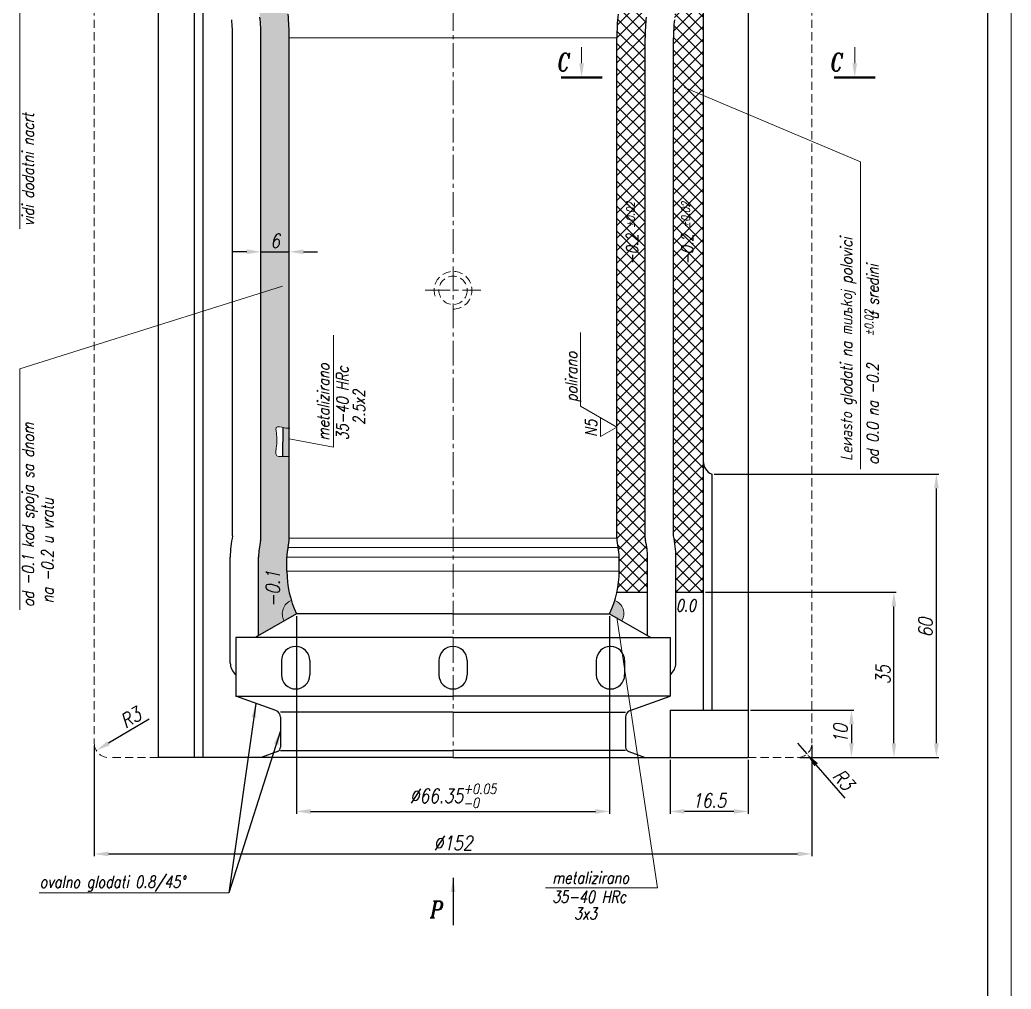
# Model space of a CAD drawing. Extents: x -235 to 974, y -300 to 522.
# Drawn here: x 221.5 to 431.5, y -23.3 to 182.1 of the extents above; entities that cross this region are included whole.
import ezdxf

# ---------------------------------------------------------------- set-up
doc = ezdxf.new("R2010")
doc.units = 0
doc.header["$LTSCALE"] = 7
doc.header["$MEASUREMENT"] = 0
doc.linetypes.add('CENTER2', pattern=[1.125, 0.75, -0.125, 0.125, -0.125])
doc.linetypes.add('HIDDEN', pattern=[0.375, 0.25, -0.125])
doc.layers.get('0').update_dxf_attribs({"linetype": 'CONTINUOUS', "lineweight": 15})
for name, color, linetype, lineweight in [('1', 1, 'CENTER2', 15), ('2', 2, 'HIDDEN', 15), ('3', 3, 'CONTINUOUS', 30), ('4', 5, 'CONTINUOUS', 50), ('8', 251, 'CONTINUOUS', 15)]:
    doc.layers.add(name, color=color, linetype=linetype, lineweight=lineweight)
doc.styles.add('ITALICT', font='ITALICT.shx', dxfattribs={"width": 0.8, "height": 3})
doc.dimstyles.get("Standard").update_dxf_attribs({"dimtxt": 3, "dimasz": 3, "dimexe": 0.5, "dimexo": 0.5, "dimgap": 0.8, "dimtad": 1, "dimdsep": 46, "dimtxsty": 'ITALICT', "dimcen": 0.09, "dimazin": 2, "dimtfac": 1, "dimtmove": 0, "dimatfit": 3, "dimfxl": 1, "dimtolj": 1, "dimtzin": 0, "dimarcsym": 0})
pattern_1 = [(45, (0, 0), (-1.325825214724776, 1.325825214724777), []), (135, (0, 0), (-1.325825214724777, -1.325825214724776), [])]

# ---------------------------------------------------------------- blocks, each defined once
blk = doc.blocks.new('*D29')
at = {"color": 0, "lineweight": -2, "transparency": 16777216}
for p, q in [((280.081075935411, 55.7682538731645), (280.081075935411, 13.87807783473869)), ((346.4310759354109, 55.76825387316448), (346.4310759354109, 13.87807783473868)), ((283.081075935411, 14.37807783473869), (343.4310759354109, 14.37807783473869))]:
    blk.add_line(p, q, dxfattribs=at)
at = {"color": 0, "transparency": 16777216}
for points in [[(283.081075935411, 14.87807783473869), (283.081075935411, 13.87807783473869), (280.081075935411, 14.37807783473869)], [(343.4310759354109, 14.87807783473869), (343.4310759354109, 13.87807783473869), (346.4310759354109, 14.37807783473869)]]:
    blk.add_solid(points, dxfattribs=at)
at = {"color": 0, "transparency": 16777216, "insert": (313.256075935411, 17.66307783473869), "char_height": 3, "attachment_point": 5, "style": 'ITALICT'}
blk.add_mtext('\\A1;%%c66.35{}{\\H0.71x;\\C3;\\S+0.05^ -0;}', dxfattribs=at)
blk = doc.blocks.new('*D39')
at = {"color": 0, "lineweight": -2, "transparency": 16777216}
for p, q in [((368.5759210578985, 85.81825387316448), (416.1579726060617, 85.81825387316447)), ((415.6579726060617, 28.81825387316445), (415.6579726060617, 82.81825387316448)), ((386.7560759354112, 25.81825387316446), (416.1579726060617, 25.81825387316445))]:
    blk.add_line(p, q, dxfattribs=at)
at = {"color": 0, "transparency": 16777216}
for points in [[(415.1579726060617, 82.81825387316448), (416.1579726060617, 82.81825387316447), (415.6579726060617, 85.81825387316448)], [(415.1579726060617, 28.81825387316445), (416.1579726060617, 28.81825387316445), (415.6579726060617, 25.81825387316445)]]:
    blk.add_solid(points, dxfattribs=at)
at = {"color": 0, "transparency": 16777216, "insert": (413.3579726060617, 53.31825387316454), "char_height": 3, "attachment_point": 5, "rotation": 90, "style": 'ITALICT'}
blk.add_mtext('\\A1;60', dxfattribs=at)
blk = doc.blocks.new('*D52')
at = {"color": 0, "lineweight": -2, "transparency": 16777216}
for p, q in [((237.2560759354109, 28.31825387316443), (237.2560759354109, 4.878077834738686)), ((389.2560759354111, 28.31825387316452), (389.2560759354111, 4.878077834738686)), ((240.2560759354109, 5.378077834738686), (386.2560759354111, 5.378077834738686))]:
    blk.add_line(p, q, dxfattribs=at)
at = {"color": 0, "transparency": 16777216}
for points in [[(240.2560759354109, 5.878077834738686), (240.2560759354109, 4.878077834738686), (237.2560759354109, 5.378077834738686)], [(386.2560759354111, 5.878077834738686), (386.2560759354111, 4.878077834738686), (389.2560759354111, 5.378077834738686)]]:
    blk.add_solid(points, dxfattribs=at)
at = {"color": 0, "transparency": 16777216, "insert": (313.256075935411, 7.678077834738687), "char_height": 3, "attachment_point": 5, "style": 'ITALICT'}
blk.add_mtext('\\A1;%%c152', dxfattribs=at)
blk = doc.blocks.new('*D61')
at = {"color": 0, "lineweight": -2, "transparency": 16777216}
blk.add_line((248.8635718050158, 33.90854019661738), (240.2560759354108, 28.81825387316435), dxfattribs=at)
at = {"color": 0, "transparency": 16777216}
blk.add_solid([(240.0015616192381, 29.24862866664459), (240.5105902515834, 28.3878790796841), (237.6738271745293, 27.29116797612843)], dxfattribs=at)
at = {"color": 0, "transparency": 16777216, "insert": (244.938407272348, 34.25937262312155), "char_height": 3, "attachment_point": 5, "rotation": 30.599149069153476, "style": 'ITALICT'}
blk.add_mtext('\\A1;R3', dxfattribs=at)
blk = doc.blocks.new('*D80')
at = {"color": 0, "lineweight": -2, "transparency": 16777216}
for p, q in [((366.7560684379133, 60.81825387316453), (407.1579726060617, 60.81825387316452)), ((406.6579726060617, 28.81825387316446), (406.6579726060617, 57.81825387316452)), ((386.7560759354109, 25.81825387316446), (407.1579726060617, 25.81825387316446))]:
    blk.add_line(p, q, dxfattribs=at)
at = {"color": 0, "transparency": 16777216}
for points in [[(406.1579726060617, 57.81825387316452), (407.1579726060617, 57.81825387316452), (406.6579726060617, 60.81825387316452)], [(406.1579726060617, 28.81825387316446), (407.1579726060617, 28.81825387316446), (406.6579726060617, 25.81825387316446)]]:
    blk.add_solid(points, dxfattribs=at)
at = {"color": 0, "transparency": 16777216, "insert": (404.3579726060617, 43.31825387316454), "char_height": 3, "attachment_point": 5, "rotation": 90, "style": 'ITALICT'}
blk.add_mtext('\\A1;35', dxfattribs=at)
blk = doc.blocks.new('*D81')
at = {"color": 0, "lineweight": -2, "transparency": 16777216}
for p, q in [((386.256075935411, 28.81825387316454), (388.2171546225114, 26.54797407036469)), ((396.322946529193, 17.16415088545892), (390.1782333096118, 24.2776942675649))]:
    blk.add_line(p, q, dxfattribs=at)
at = {"color": 0, "transparency": 16777216}
blk.add_solid([(390.5566132767451, 24.60454071541497), (389.7998533424785, 23.95084781971485), (388.2171546225114, 26.54797407036469)], dxfattribs=at)
at = {"color": 0, "transparency": 16777216, "insert": (395.9716771117658, 21.08927633522237), "char_height": 3, "attachment_point": 5, "rotation": 310.8206125373212, "style": 'ITALICT'}
blk.add_mtext('\\A1;R3', dxfattribs=at)
blk = doc.blocks.new('*D82')
at = {"color": 0, "lineweight": -2, "transparency": 16777216}
for p, q in [((359.2560759354108, 25.31825387316443), (359.2560759354108, 13.87807783473866)), ((375.7560759354112, 25.31825387316446), (375.7560759354112, 13.87807783473866)), ((372.7560759354112, 14.37807783473866), (362.2560759354108, 14.37807783473866))]:
    blk.add_line(p, q, dxfattribs=at)
at = {"color": 0, "transparency": 16777216}
for points in [[(362.2560759354108, 14.87807783473866), (362.2560759354108, 13.87807783473866), (359.2560759354108, 14.37807783473866)], [(372.7560759354112, 14.87807783473866), (372.7560759354112, 13.87807783473866), (375.7560759354112, 14.37807783473866)]]:
    blk.add_solid(points, dxfattribs=at)
at = {"color": 0, "transparency": 16777216, "insert": (367.506075935411, 16.67807783473866), "char_height": 3, "attachment_point": 5, "style": 'ITALICT'}
blk.add_mtext('\\A1;16.5', dxfattribs=at)
blk = doc.blocks.new('*D83')
at = {"color": 0, "lineweight": -2, "transparency": 16777216}
for p, q in [((376.2560759354112, 35.81825387316447), (398.1579726060617, 35.81825387316447)), ((397.6579726060617, 32.81825387316447), (397.6579726060617, 28.81825387316446)), ((386.7560759354112, 25.81825387316446), (398.1579726060617, 25.81825387316446))]:
    blk.add_line(p, q, dxfattribs=at)
at = {"color": 0, "transparency": 16777216}
for points in [[(397.1579726060617, 32.81825387316447), (398.1579726060617, 32.81825387316447), (397.6579726060617, 35.81825387316447)], [(397.1579726060617, 28.81825387316446), (398.1579726060617, 28.81825387316446), (397.6579726060617, 25.81825387316446)]]:
    blk.add_solid(points, dxfattribs=at)
at = {"color": 0, "transparency": 16777216, "insert": (395.3579726060617, 30.81825387316453), "char_height": 3, "attachment_point": 5, "rotation": 90, "style": 'ITALICT'}
blk.add_mtext('\\A1;10', dxfattribs=at)
blk = doc.blocks.new('*D94')
at = {"color": 0, "lineweight": -2, "transparency": 16777216}
for p, q in [((269.5560759354109, 132.9368335787342), (266.5560759354109, 132.9368335787342)), ((272.5560759354109, 113.0481769530186), (272.5560759354109, 133.4368335787342)), ((272.5560759354109, 132.9368335787342), (278.5560759354109, 132.9368335787342)), ((278.5560759354109, 112.8130376901061), (278.5560759354109, 133.4368335787342)), ((281.5560759354109, 132.9368335787342), (284.5560759354109, 132.9368335787342))]:
    blk.add_line(p, q, dxfattribs=at)
at = {"color": 0, "transparency": 16777216}
for points in [[(269.5560759354109, 133.4368335787342), (269.5560759354109, 132.4368335787342), (272.5560759354109, 132.9368335787342)], [(281.5560759354109, 133.4368335787342), (281.5560759354109, 132.4368335787342), (278.5560759354109, 132.9368335787342)]]:
    blk.add_solid(points, dxfattribs=at)
at = {"color": 0, "transparency": 16777216, "insert": (275.5560759354109, 135.2368335787342), "char_height": 3, "attachment_point": 5, "style": 'ITALICT'}
blk.add_mtext('\\A1;6', dxfattribs=at)

msp = doc.modelspace()

# ---------------------------------------------------------------- hatches: boundary and pattern name
h = msp.add_hatch(color=256)
h.dxf.hatch_style = 1
edge = h.paths.add_edge_path()
edge.add_spline(control_points=[(278.6628389982718, 95.5997171922774), (278.3293416580149, 95.55700953662654), (277.8542890991489, 95.55590851137673), (277.2980389153139, 95.6823490782446), (277.1635663711107, 95.71455700923586)], knot_values=[11.11899205011394, 11.11899205011394, 11.11899205011394, 11.11899205011394, 12.1294905432301, 12.45186169343231, 12.45186169343231, 12.45186169343231, 12.45186169343231], degree=3, periodic=0)
edge.add_line((277.1635663711107, 95.71455700923588), (277.122866298131, 89.5665202708576))
edge.add_spline(control_points=[(277.122866298131, 89.56652027085761), (277.3954447686905, 89.58316406112658), (277.9414631076769, 89.62157218100266), (278.4083544492579, 89.53571816609495), (278.6223067412055, 89.47703024630565)], knot_values=[0.9961703928006589, 0.9961703928006589, 0.9961703928006589, 0.9961703928006589, 1.709672783853138, 2.37323578365356, 2.37323578365356, 2.37323578365356, 2.37323578365356], degree=3, periodic=0)
edge.add_line((278.6223067412055, 89.47703024630565), (278.6628389982718, 95.59971719227738))
h = msp.add_hatch(color=256)
h.dxf.hatch_style = 1
h.paths.add_polyline_path([(278.992924266738, 59.06395162971191, 0.4595937068379748), (277.4830002410361, 54.76825297773205), (280.081075935411, 56.26825387316449, -0.03573862877764245)])
h.paths.add_polyline_path([(347.5192276040839, 59.06395162971205, -0.03573862877764411), (346.4310759354109, 56.2682538731645), (349.0291516297859, 54.76825297773206, 0.4595937068379918)])
at = {"layer": '8'}
h = msp.add_hatch(dxfattribs=at)
h.set_pattern_fill('DOTS', color=256, scale=15)
h.set_pattern_definition([(0, (0, 0), (0.46875, 0.9375), [0, -0.9375])])
edge = h.paths.add_edge_path()
edge.add_arc((228.4310759354109, 178.2682538731646), 50.12500000000009, 359.9999999999996, 365.724810452223)
edge.add_arc((328.1810759354108, 188.268253873164), 50.12499999999985, 179.9999999999999, 185.7248104522233, ccw=False)
edge.add_line((278.056075935411, 188.2682538731641), (278.0560759354109, 193.2682538731642))
edge.add_arc((305.0560759354109, 193.2682538731645), 26.99999999999999, 152.9183612080647, 180.0000000000007, ccw=False)
edge.add_line((281.0163898358257, 205.56026315698), (273.6830069193427, 203.50204791609))
edge.add_arc((305.0560759354109, 193.2682538731646), 33, 161.933840688837, 180)
edge.add_line((272.0560759354109, 193.2682538731645), (272.056075935411, 188.2682538731642))
edge.add_arc((328.1810759354108, 188.2682538731641), 56.12499999999977, 179.9999999999999, 185.7248104522232)
edge.add_arc((228.4310759354111, 178.2682538731648), 44.12499999999986, -1.1368683772161603e-13, 5.724810452223096, ccw=False)
edge.add_line((272.5560759354109, 178.2682538731647), (272.5560759354109, 72.26825387316454))
edge.add_arc((270.4310759354109, 72.26825387316444), 2.125000000000021, -14.250032697801316, 2.6716406864579767e-12, ccw=False)
edge.add_arc((286.1810759354109, 68.26825387316445), 14.12500000000003, 165.7499673021961, 180)
edge.add_line((272.0560759354109, 68.26825387316444), (272.0560759354109, 51.63501427513906))
edge.add_line((272.0560759354109, 51.63501427513906), (277.4830002410361, 54.76825297773206))
edge.add_arc((280.081075935411, 56.26825387316453), 2.999999999999997, 111.2671640522205, 210.0000197471137, ccw=False)
edge.add_arc((299.0685759354101, 65.26825387316447), 21.01249999999912, 180, 197.1735611207986, ccw=False)
edge.add_line((278.0560759354109, 65.26825387316447), (278.0560759354109, 68.26825387316457))
edge.add_arc((286.1810759354109, 68.26825387316445), 8.12499999999998, 165.7499673021961, 179.9999999999992, ccw=False)
edge.add_arc((270.4310759354109, 72.26825387316444), 8.124999999999979, 345.7499673021968, 360.0000000000001)
edge.add_line((278.5560759354109, 72.26825387316445), (278.5560759354109, 89.49454014643698))
edge.add_spline(control_points=[(278.556075935411, 89.49454014643696), (278.3619811379663, 89.54390599227702), (277.9144600257984, 89.6196727253768), (277.3954447686904, 89.58316406112658), (277.122866298131, 89.5665202708576)], knot_values=[1.064272518399992, 1.064272518399992, 1.064272518399992, 1.064272518399992, 1.65973339260108, 2.37323578365356, 2.37323578365356, 2.37323578365356, 2.37323578365356], degree=3, periodic=0)
edge.add_spline(control_points=[(277.122866298131, 89.5665202708576), (276.62212311393, 89.53594461857163), (275.4078007574795, 89.48489585582922), (276.0809123079926, 92.47528056018366), (275.8916871901636, 93.97771431656251), (275.6332791213345, 96.13203678223823), (276.5579373644987, 95.85961306783022), (277.1635663711107, 95.71455700923586)], knot_values=[2.37323578365356, 2.37323578365356, 2.37323578365356, 2.37323578365356, 3.683982954908346, 5.789738561323501, 8.897583544937163, 9.667117092186864, 11.11899205011394, 11.11899205011394, 11.11899205011394, 11.11899205011394], degree=3, periodic=0)
edge.add_spline(control_points=[(277.1635663711107, 95.71455700923586), (277.2980389153139, 95.6823490782446), (277.8096750106557, 95.5660496867027), (278.2526160719677, 95.5576533774748), (278.5560759354109, 95.58760591977315)], knot_values=[11.11899205011394, 11.11899205011394, 11.11899205011394, 11.11899205011394, 11.44136320031615, 12.34495878185577, 12.34495878185577, 12.34495878185577, 12.34495878185577], degree=3, periodic=0)
edge.add_line((278.5560759354109, 95.58760591977317), (278.5560759354109, 178.2682538731642))
h.paths.add_polyline_path([(296.2560760043713, 229.2682529608855, -0.0470548292995615), (296.4585859261689, 240.158972781558), (300.0000286788364, 271.4682538731645), (290.6033028270531, 271.4682538731644, -0.4476012092492283), (293.5842936896001, 268.1310692391561), (290.4966042010749, 240.8333420495743, 0.04705482929956066), (290.2731449770223, 228.8159960405566, -0.2144977486971316), (288.3197173723802, 223.4167407134158), (281.3589711354475, 216.2344730678763, 0.1140969080074179), (273.6830069193427, 203.50204791609), (281.0163898358257, 205.56026315698, -0.07440503149467609), (285.6675356445317, 212.0587968506559), (292.6282818814645, 219.2410644961955, 0.2144977486971316)])
h.paths.add_polyline_path([(277.3373905114356, 57.1101865400215), (277.3373905114356, 66.49590082573579), (272.8373905114356, 66.49590082573579), (272.8373905114356, 57.1101865400215)], flags=25)
h.paths.add_polyline_path([(297.9797214906927, 259.8291689326168), (299.0182698933283, 269.5021477528251), (294.5439845359632, 269.9825335778327), (293.5054361333277, 260.3095547576244)], flags=24)
h = msp.add_hatch(dxfattribs=at)
h.set_pattern_fill('ANSI37', color=256, scale=15)
h.set_pattern_definition(pattern_1)
h.paths.add_polyline_path([(353.956075935411, 178.2682538731643, -0.02498439450078621), (354.1761507483786, 182.669750132516, 0.02498439450078603), (354.456075935411, 188.2682538731644), (354.456075935411, 193.2682538731641, 0.1948451773404219), (345.1531807353746, 216.2344730678762), (338.1924344984417, 223.4167407134159, -0.2144977486971302), (336.2390068937997, 228.8159960405567, 0.04705482929956077), (336.015547669747, 240.8333420495743), (334.4732810325914, 254.4682538731645), (328.4350203233249, 254.4682538731644), (330.0535659446531, 240.158972781558, -0.04705482929956149), (330.2560758664508, 229.2682529608855, 0.2144977486971312), (333.8838699893575, 219.2410644961956), (340.8446162262903, 212.0587968506559, -0.1948451773404178), (348.456075935411, 193.2682538731645), (348.456075935411, 188.2682538731641, -0.0249843945007847), (348.206075935411, 183.2682538731643, 0.024984394500785), (347.956075935411, 178.2682538731644), (347.956075935411, 72.26825387316444, 0.06225774829854788), (348.206075935411, 70.2682538731645, -0.06225774829854836), (348.456075935411, 68.26825387316455), (348.456075935411, 65.26825387316448, -0.0533993158336598), (347.9794629688459, 60.81825387316443), (354.456075935411, 60.81825387316453), (354.456075935411, 68.26825387316445, 0.06225774829855084), (354.0214605507957, 71.7451769500876, -0.06225774829855046), (353.956075935411, 72.26825387316453)])
h.paths.add_polyline_path([(353.071660231932, 129.7418834012841), (353.071660231932, 137.8490262584269), (349.321660231932, 137.8490262584269), (349.321660231932, 129.7418834012841)], flags=24)
h.paths.add_polyline_path([(352.1672719896522, 138.0666338260103), (352.1672719896522, 145.408300492677), (349.5422719896522, 145.408300492677), (349.5422719896522, 138.0666338260103)], flags=24)
h = msp.add_hatch(dxfattribs=at)
h.set_pattern_fill('ANSI37', color=256, scale=15)
h.set_pattern_definition(pattern_1)
h.paths.add_polyline_path([(366.2560684379132, 254.4682538731645), (340.5115417418579, 254.4682538731645), (341.977529394841, 241.507711317591, -0.04705482929956157), (342.2219379211487, 228.3637391202277, 0.2144977486971311), (342.5009990075261, 227.5924169306362), (349.4617452444588, 220.4101492850966, -0.194845177340419), (360.456075935411, 193.2682538731645), (360.456075935411, 188.2682538731644, -0.02498439450078535), (360.1462255613462, 182.0712463918678, 0.02498439450078438), (359.956075935411, 178.2682538731647), (359.956075935411, 72.72639249819636, -0.05590197239967636), (360.456075935411, 68.26825387316461), (360.456075935411, 60.81825387316454), (366.2560684379133, 60.81825387316454)])
h.paths.add_polyline_path([(363.8606606623715, 138.0666338260103), (363.8606606623715, 145.408300492677), (361.2356606623715, 145.408300492677), (361.2356606623715, 138.0666338260103)], flags=24)
h.paths.add_polyline_path([(364.7650489046512, 129.7418834012841), (364.7650489046512, 137.8490262584269), (361.0150489046512, 137.8490262584269), (361.0150489046512, 129.7418834012841)], flags=24)

# ---------------------------------------------------------------- linework, layer by layer
for p, q in [((431.4996989140276, 506.4649973084856), (431.4996989140282, -94.1370504057216)), ((221.4719020061132, 137.8112967201243), (221.4719020061132, 188.8482799211611)), ((340.4873238175284, 172.8700897778702), (340.4873238175284, 176.2934473049336)), ((398.3517551775782, 172.8700897778702), (398.3517551775782, 176.2934473049336)), ((399.5865739902641, 151.964472942173), (362.3224203092649, 167.7149842902718)), ((399.586573990264, 86.89257347530815), (399.5865739902641, 151.964472942173)), ((221.4719020061132, 108.1341148931433), (277.1506238468068, 125.6856988274619)), ((340.2343842483195, 100.241449242677), (340.2343842483195, 115.8185149202284)), ((287.9280434989054, 91.5713781723191), (287.9280434989054, 115.2921389661108)), ((221.4719020061132, 57.09713169210653), (221.4719020061132, 108.1341148931433)), ((340.2343842483195, 100.241449242677), (347.956075935411, 95.7833284685353)), ((344.4858803834506, 93.77981013247035), (344.4858803834506, 97.78684680460034)), ((347.956075935411, 95.7833284685353), (344.4858803834506, 93.77981013247035)), ((287.9280434989054, 91.5713781723191), (278.5560759354109, 93.34163824988237)), ((356.5617677970658, -1.790261884685464), (347.9322602246321, 55.45927910270321)), ((332.8410070032741, -1.790261884685464), (356.5617677970658, -1.790261884685464)), ((225.5418589049847, -2.8816673747035), (265.7408838640822, -2.8816673747035))]:
    msp.add_line(p, q)
for centre, start, end in [((280.081075935411, 56.2682538731645), 111.2671640522193, 210.0000197471119), ((346.4310759354109, 56.2682538731645), 329.9999802528866, 68.73283594778069)]:
    msp.add_arc(centre, 3, start, end)
msp.add_open_spline([(278.6223067412055, 89.47703024630565), (278.4083544492579, 89.53571816609495), (277.4970568294233, 89.70329154446111), (275.3341893072153, 89.15786751295255), (276.0809123079926, 92.47528056018366), (275.8916871901636, 93.97771431656251), (275.6176477938802, 96.26235361040696), (277.3368214552766, 95.55470918104743), (278.3293416580149, 95.55700953662654), (278.6628389982718, 95.5997171922774)], degree=3, knots=[0.996170392800659, 0.996170392800659, 0.996170392800659, 0.996170392800659, 1.65973339260108, 3.683982954908346, 5.789738561323501, 8.897583544937163, 9.667117092186864, 11.44136320031615, 12.45186169343231, 12.45186169343231, 12.45186169343231, 12.45186169343231])
for points in [[(340.9873238175284, 172.8700897778702), (339.9873238175284, 172.8700897778702), (340.4873238175284, 169.8700897778701)], [(398.8517551775782, 172.8700897778702), (397.8517551775782, 172.8700897778702), (398.3517551775782, 169.8700897778701)]]:
    msp.add_solid(points)
at = {"layer": '1'}
for p, q in [((313.256075935411, 279.4682538731645), (313.256075935411, 25.81825387316434)), ((307.3808792233829, 124.7682538731645), (319.1478916117905, 124.7682538731644))]:
    msp.add_line(p, q, dxfattribs=at)
at = {"layer": '2'}
for p, q in [((237.2560759354112, 184.7182538731645), (237.2560759354109, 28.81825387316447)), ((389.2560759354107, 184.7182538731645), (389.2560759354112, 28.81825387316447)), ((250.7560759354109, 25.81825387316446), (240.2560759354109, 25.81825387316446)), ((375.7560759354109, 25.81825387316446), (386.2560759354112, 25.81825387316446))]:
    msp.add_line(p, q, dxfattribs=at)
msp.add_circle((313.2560759354109, 124.7682538731644), 3, dxfattribs=at)
for centre, radius, start, end in [((313.2560759354109, 124.7682538731644), 4, 270, 206.7051402965727), ((240.2560759354109, 28.81825387316446), 3, 180, 270), ((386.2560759354112, 28.81825387316446), 3, 270, 0)]:
    msp.add_arc(centre, radius, start, end, dxfattribs=at)
at = {"layer": '3'}
for p, q in [((426.4996989140276, 501.4649973084855), (426.4996989140282, -89.1370504057216)), ((250.7560759354109, 279.4682538731645), (250.756075935411, 25.81825387316446)), ((258.4362312757232, 279.4682538731645), (258.4362312757232, 25.81825387316445)), ((260.2560836188025, 279.4682538731645), (260.2560836188026, 25.81825387316445)), ((366.2560684379132, 279.4682538731645), (366.2560684379133, 35.81825387316444)), ((375.7560759354109, 279.4682538731645), (375.7560759354108, 25.81825387316445)), ((266.5560759354109, 72.72639249819625), (266.5560759354109, 178.2682538731645)), ((272.5560759354109, 72.2682538731645), (272.5560759354109, 178.2682538731645)), ((278.5560759354109, 72.2682538731645), (278.5560759354109, 178.2682538731645)), ((347.956075935411, 72.2682538731645), (347.956075935411, 178.2682538731645)), ((353.956075935411, 72.2682538731645), (353.956075935411, 178.2682538731645)), ((359.956075935411, 72.72639249819625), (359.956075935411, 178.2682538731645)), ((277.1635663711107, 95.71455700923586), (277.122866298131, 89.56652027085761)), ((368.0759210578984, 85.81825387316451), (368.0759210578985, 35.81825387316445)), ((266.0560759354109, 45.80009124633875), (266.0560759354109, 68.2682538731645)), ((272.0560759354109, 51.63501427513902), (272.0560759354109, 68.2682538731645)), ((278.0560759354109, 65.2682538731645), (278.0560759354109, 68.2682538731645)), ((348.456075935411, 65.2682538731645), (348.456075935411, 68.2682538731645)), ((354.456075935411, 51.63501427513902), (354.456075935411, 68.2682538731645)), ((360.456075935411, 45.80009124633875), (360.456075935411, 68.2682538731645)), ((347.9794629688459, 60.81825387316443), (354.456075935411, 60.81825387316452)), ((360.456075935411, 60.81825387316453), (366.2560684379133, 60.81825387316453)), ((280.081075935411, 56.2682538731645), (271.3342093656488, 51.21824408504401)), ((313.256075935411, 56.2682538731645), (280.081075935411, 56.2682538731645)), ((313.256075935411, 56.2682538731645), (346.4310759354109, 56.2682538731645)), ((346.4310759354109, 56.2682538731645), (355.1779425051732, 51.21824408504401)), ((313.256075935411, 51.21825387316444), (267.2560759354112, 51.2182538731645)), ((267.2560759354112, 51.2182538731645), (267.256075935411, 38.81777258697998)), ((313.2560759354108, 51.21825387316444), (359.2560759354106, 51.2182538731645)), ((359.2560759354106, 51.2182538731645), (359.2560759354109, 38.81777258697998)), ((276.9035634380483, 46.31825387316438), (276.9035634380483, 43.31825387316438)), ((282.9035634380483, 46.31825387316438), (282.9035634380483, 43.31825387316438)), ((310.2560759354109, 46.31825387316438), (310.2560759354109, 43.31825387316438)), ((316.2560759354108, 46.31825387316438), (316.2560759354109, 43.31825387316438)), ((343.6085884327736, 46.31825387316438), (343.6085884327736, 43.31825387316438)), ((349.6085884327736, 46.31825387316438), (349.6085884327736, 43.31825387316438)), ((267.256075935411, 38.81777258697998), (313.256075935411, 38.8177725869801)), ((275.7191061503995, 35.73748149702881), (267.256075935411, 38.81777258697998)), ((359.2560759354109, 38.81777258697998), (313.2560759354109, 38.8177725869801)), ((350.7930457204224, 35.73748149702881), (359.2560759354109, 38.81777258697998)), ((359.2560759354107, 35.81825387316443), (375.7560759354112, 35.81825387316447)), ((359.2560759354107, 35.81825387316443), (359.2560759354108, 25.81825387316447)), ((313.256075935411, 35.37825387316441), (276.7060759354113, 35.37825387316441)), ((276.7060759354109, 34.32794256584994), (276.7060759354108, 28.01846141137402)), ((313.2560759354109, 35.37825387316441), (349.8060759354105, 35.37825387316441)), ((349.8060759354108, 34.32794256584994), (349.806075935411, 28.01846141137402)), ((276.7060759354111, 27.31825387316435), (313.2560759354108, 27.31825387316435)), ((349.8060759354107, 27.31825387316435), (313.2560759354109, 27.31825387316435)), ((313.2560759354109, 25.81825387316435), (250.7560759354107, 25.81825387316446)), ((276.0480960787366, 27.07876879058814), (272.5848598062293, 25.81825387316446)), ((313.2560759354109, 25.81825387316435), (375.7560759354112, 25.81825387316446)), ((350.4640557920852, 27.07876879058814), (353.9272920645925, 25.81825387316446))]:
    msp.add_line(p, q, dxfattribs=at)
for centre, radius, start, end in [((228.4310759354109, 178.2682538731645), 50.125, 0, 5.724810452223194), ((398.081075935411, 178.2682538731645), 50.125, 174.275189547776, 180), ((228.4310759354109, 178.2682538731645), 38.125, 0, 5.724810452223194), ((228.4310759354109, 178.2682538731645), 44.125, 0, 5.724810452223194), ((398.081075935411, 178.2682538731645), 44.125, 174.2751895477766, 180), ((398.081075935411, 178.2682538731645), 38.125, 174.2751895477766, 180), ((369.2560684379132, 88.57637862767513), 3, 180, 246.8348696440608), ((286.1810759354109, 68.2682538731645), 20.125, 167.2015324355598, 180), ((286.1810759354109, 68.2682538731645), 14.125, 165.749967302196, 180), ((270.4310759354109, 72.2682538731645), 2.125, 345.749967302196, 0), ((270.4310759354109, 72.2682538731645), 8.125, 345.749967302196, 0), ((356.081075935411, 72.2682538731645), 8.125, 180, 194.250032697804), ((356.081075935411, 72.2682538731645), 2.125, 180, 194.2500326978041), ((340.331075935411, 68.2682538731645), 14.125, 7.016709298534877e-15, 14.25003269780411), ((340.331075935411, 68.2682538731645), 20.125, 7.016709298534877e-15, 12.79846756443954), ((286.1810759354109, 68.2682538731645), 8.124999999999998, 165.749967302196, 180), ((340.331075935411, 68.2682538731645), 8.124999999999998, 0, 14.25003269780404), ((299.0685759354101, 65.2682538731645), 21.01249999999914, 180, 205.3607669836416), ((327.4435759354119, 65.2682538731645), 21.01249999999914, 334.6392330163592, 0), ((279.9035634380483, 46.31825387316438), 3.00000000000002, 0, 180), ((313.2560759354109, 46.31825387316438), 3.00000000000002, 0, 180), ((346.6085884327736, 46.31825387316438), 3.00000000000002, 0, 180), ((269.0560759354109, 45.80009124633875), 3, 180, 233.1301023541595), ((357.456075935411, 45.80009124633875), 3, 306.8698976458385, 7.016709298534877e-15), ((279.9035634380484, 43.31825387316438), 3.000000000000075, 180, 0), ((313.2560759354109, 43.31825387316438), 3.000000000000075, 180, 0), ((346.6085884327735, 43.31825387316438), 3.000000000000075, 180, 0), ((275.206075935411, 34.32794256584994), 1.5, 0, 69.9999999999963), ((351.3060759354108, 34.32794256584994), 1.5, 110.0000000000037, 180), ((275.7060759354109, 28.01846141137407), 1, 290.0000000000016, 3.256887993818641e-12), ((350.8060759354109, 28.01846141137407), 1, 179.9999999999968, 249.9999999999976)]:
    msp.add_arc(centre, radius, start, end, dxfattribs=at)
at = {"layer": '4'}
for p, q in [((344.8425773856475, 169.8700897778701), (336.1320702494093, 169.8700897778701)), ((402.7070087456974, 169.8700897778701), (393.9965016094591, 169.8700897778701))]:
    msp.add_line(p, q, dxfattribs=at)
at = {"layer": '8', "lineweight": 13}
for p, q in [((347.9560759354111, 178.2682569249223), (278.5560789871688, 178.2682569249223)), ((347.956075935411, 72.2682569249223), (278.5560789871688, 72.2682569249223)), ((348.206075160362, 70.2682569249223), (278.3060789871688, 70.2682569249223)), ((348.4560759354105, 68.2682569249223), (278.0560789871688, 68.2682569249223)), ((348.4560759354111, 65.2682569249223), (278.0560789871688, 65.2682569249223))]:
    msp.add_line(p, q, dxfattribs=at)

# ---------------------------------------------------------------- texts
at = {"style": 'ITALICT', "width": 0.8}
for s, height, p in [('C', 3.75, (335.3466975839904, 171.2261323144256)), ('C', 3.75, (393.2111289440402, 171.2261323144256)), ('0.0', 2.5, (360.4507230231107, 56.74862042830411)), ('ovalno glodati 0.8/45%%d', 2.5, (225.6681277019072, -1.7849273392731)), ('metalizirano', 2.5, (334.2643328421887, -0.9044868770808705)), ('35-40 HRc', 2.5, (334.2643328421887, -4.952105924699907)), ('P', 3.5, (308.38604634764, -8.143482508651534)), ('3x3', 2.5, (338.8804157109744, -8.479758624432833))]:
    msp.add_text(s, height=height, dxfattribs=at).set_placement(p)
for s, height, rotation, p in [('vidi dodatni nacrt', 2.5, 90, (224.4745163552425, 138.4083547426767)), (' %%p0.02', 1.75, 90, (351.7297719896522, 137.0374671593436)), (' %%p0.02', 1.75, 90, (363.4231606623715, 137.0374671593436)), ('Leиasto glodati na muљkoj polovici', 2.5, 90, (397.8457649766146, 88.63873500002046)), ('-0.2', 2.5, 90, (352.446660231932, 130.1764072108079)), ('-0.2', 2.5, 90, (364.1400489046512, 130.1764072108079)), ('od 0.0 na -0.2     u sredini', 2.5, 90, (403.425124423938, 87.82929067398209)), (' %%p0.02', 1.75, 90, (402.2453764974185, 114.1618191180364)), ('polirano', 2.5, 89.99999999999997, (339.5662918783235, 101.126045061723)), ('metalizirano', 2.5, 90, (287.0422684913008, 92.9947040112337)), ('35-40 HRc', 2.5, 90, (291.0898875389199, 92.9947040112337)), ('2.5x2', 2.5, 90, (294.5905145039565, 96.24669581403566)), ('od -0.1 kod spoja sa dnom ', 2.5, 90, (224.4745163552425, 57.69418971465893)), ('N5', 2.5, 89.99999999999997, (343.7432863028931, 93.77434980477696)), ('na -0.2 u vratu', 2.5, 90, (228.5934199659648, 58.52518894881348)), ('-0.1', 3, 90, (276.5873905114356, 57.63161511145007))]:
    msp.add_text(s, height=height, rotation=rotation, dxfattribs=at).set_placement(p)

# ---------------------------------------------------------------- dimensions: what is measured, and where the dimension line sits
dim = msp.add_linear_dim(base=(278.5560759354109, 132.9368335787342), p1=(272.5560759354109, 112.5481769530186), p2=(278.5560759354109, 112.3130376901061), dimstyle='Standard')
dim.commit()
dim.dimension.update_dxf_attribs({"geometry": '*D94', "text_midpoint": (275.5560759354109, 132.9368335787342), "dimtype": 160})
for base, p1, p2, picture, middle in [((415.6579726060617, 85.81825387316448), (386.2560759354112, 25.81825387316446), (368.0759210578985, 85.81825387316448), '*D39', (415.6579726060617, 53.31825387316454)), ((406.6579726060617, 60.81825387316452), (386.2560759354109, 25.81825387316446), (366.2560684379133, 60.81825387316453), '*D80', (406.6579726060617, 43.31825387316454))]:
    dim = msp.add_linear_dim(base=base, p1=p1, p2=p2, angle=90, dimstyle='Standard', override={"dimtmove": 0})
    dim.commit()
    dim.dimension.update_dxf_attribs({"geometry": picture, "text_midpoint": middle, "dimtype": 160})
dim = msp.add_linear_dim(base=(346.4310759354109, 14.37807783473869), p1=(280.081075935411, 56.2682538731645), p2=(346.4310759354109, 56.26825387316448), text='%%c<>{}{\\H0.71x;\\C3;\\S+0.05^ -0;}', dimstyle='Standard', override={"dimtp": 0.05, "dimtm": 0, "dimtmove": 0})
dim.commit()
dim.dimension.update_dxf_attribs({"geometry": '*D29', "text_midpoint": (313.256075935411, 17.66307783473869)})
dim = msp.add_radius_dim(center=(240.2560759354107, 28.81825387316431), mpoint=(237.6738271745293, 27.29116797612843), dimstyle='Standard', override={"dimtmove": 1})
dim.commit()
dim.dimension.update_dxf_attribs({"geometry": '*D61', "text_midpoint": (246.1091731267422, 32.27964857311241), "dimtype": 164})
dim = msp.add_linear_dim(base=(397.6579726060617, 25.81825387316446), p1=(375.7560759354112, 35.81825387316447), p2=(386.2560759354112, 25.81825387316446), angle=90, dimstyle='Standard', override={"dimtmove": 0})
dim.commit()
dim.dimension.update_dxf_attribs({"geometry": '*D83', "text_midpoint": (395.3579726060617, 30.81825387316453)})
dim = msp.add_linear_dim(base=(389.2560759354111, 5.378077834738686), p1=(237.2560759354109, 28.81825387316443), p2=(389.2560759354111, 28.81825387316452), text='%%c<>', dimstyle='Standard', override={"dimtmove": 0})
dim.commit()
dim.dimension.update_dxf_attribs({"geometry": '*D52', "text_midpoint": (313.256075935411, 5.378077834738686), "dimtype": 160})
dim = msp.add_radius_dim(center=(386.256075935411, 28.81825387316454), mpoint=(388.2171546225114, 26.54797407036469), dimstyle='Standard')
dim.commit()
dim.dimension.update_dxf_attribs({"geometry": '*D81', "text_midpoint": (395.9716771117658, 21.08927633522237)})
dim = msp.add_linear_dim(base=(359.2560759354108, 14.37807783473866), p1=(375.7560759354112, 25.81825387316446), p2=(359.2560759354108, 25.81825387316443), dimstyle='Standard')
dim.commit()
dim.dimension.update_dxf_attribs({"geometry": '*D82', "text_midpoint": (367.506075935411, 16.67807783473866)})

# ---------------------------------------------------------------- leaders
for points in [[(271.4875910429053, 37.27762704200445), (265.7408838640822, -2.8816673747035)], [(276.706075935411, 31.45676171349664), (265.7408838640822, -2.8816673747035)], [(313.256075935411, 0.2879443141535312), (313.256075935411, -9.712055685846465)]]:
    msp.add_leader(points, dimstyle='Standard', override={"dimgap": 0.7, "dimtad": 0})

doc.saveas('drawing.dxf')
